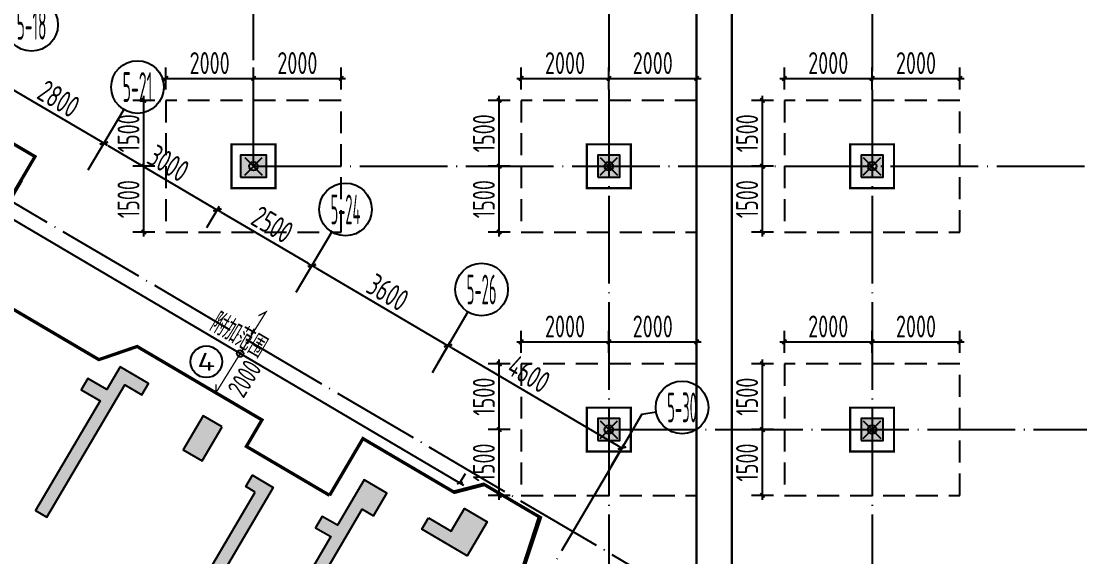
# Model space of a CAD drawing. Extents: x -57409 to 252654, y -8259 to 229119.
# Drawn here: x 74782 to 98913, y 149965 to 162167 of the extents above; entities that cross this region are included whole.
import ezdxf
from ezdxf.enums import TextEntityAlignment as Align

# ---------------------------------------------------------------- set-up
doc = ezdxf.new("R2010")
doc.units = 0
doc.header["$LTSCALE"] = 100
doc.header["$PDMODE"] = 35
doc.header["$PDSIZE"] = 200
doc.linetypes.add('DASHED', pattern=[0.75, 0.5, -0.25])
doc.linetypes.add('DOTE', pattern=[2.42, 2, -0.2, 0.02, -0.2])
doc.layers.get('0').update_dxf_attribs({"linetype": 'CONTINUOUS'})
doc.layers.get('Defpoints').update_dxf_attribs({"linetype": 'CONTINUOUS'})
for name, color, linetype in [('B-TEXT', 3, 'CONTINUOUS'), ('codim', 7, 'CONTINUOUS'), ('COLU', 7, 'CONTINUOUS'), ('colu-主楼', 7, 'CONTINUOUS'), ('CT', 2, 'CONTINUOUS'), ('dote', 253, 'DOTE'), ('h填实-主楼', 254, 'CONTINUOUS'), ('h填实-柱墙', 254, 'CONTINUOUS'), ('wall-主楼', 2, 'CONTINUOUS'), ('Z-AXIS', 3, 'CONTINUOUS'), ('Z-TEXT', 2, 'CONTINUOUS'), ('z柱下板带', 140, 'CONTINUOUS'), ('板底钢筋', 24, 'CONTINUOUS'), ('楼板负筋标注', 94, 'CONTINUOUS')]:
    doc.layers.add(name, color=color, linetype=linetype)
doc.layers.add('重心计算', color=7, linetype='CONTINUOUS', plot=False)
doc.styles.add('_TCH_AXIS', font='tssdeng.shx', dxfattribs={"width": 0.7, "bigfont": 'tssdchn.shx'})
doc.styles.add('COMPLEX', font='tssdeng.shx', dxfattribs={"width": 0.7, "bigfont": 'tssdchn.shx'})
doc.styles.add('Jgcad-DIM', font='tssdeng.shx', dxfattribs={"width": 0.7, "bigfont": 'tssdchn.shx'})
doc.styles.get("Standard").update_dxf_attribs({"font": 'tssdeng.shx', "width": 0.7, "bigfont": 'tssdchn.shx'})
doc.styles.add('TSSD_Dimension', font='tssdeng.shx', dxfattribs={"width": 0.7})
doc.dimstyles.new('TSSD_100_100$0', dxfattribs={"dimtxt": 300, "dimasz": 100, "dimexe": 100, "dimexo": 250, "dimgap": 100, "dimtad": 1, "dimdec": 0, "dimzin": 0, "dimdsep": 46, "dimtxsty": 'TSSD_Dimension', "dimblk": '_tsdbk', "dimblk1": '_tsdbk', "dimblk2": '_tsdbk', "dimsah": 1, "dimcen": 0, "dimdle": 100, "dimclrt": 7, "dimadec": 0, "dimazin": 0, "dimtfac": 1, "dimtdec": 0, "dimtix": 1, "dimtmove": 2, "dimatfit": 3, "dimldrblk": '_tsdbk', "dimfxl": 1, "dimtolj": 1, "dimtzin": 0, "dimarcsym": 0})

# ---------------------------------------------------------------- blocks, each defined once
blk = doc.blocks.new('_tsdbk')
blk.add_line((-1, 0), (0, 0))
at = {"const_width": 0.5}
blk.add_lwpolyline([(-0.7, -0.7), (0.7, 0.7)], dxfattribs=at)
blk = doc.blocks.new('*D411')
at = {"layer": 'Defpoints', "color": 0}
for p in [(78891, 157251), (81409, 156600), (81046, 155983)]:
    blk.add_point(p, dxfattribs=at)
at = {"layer": 'Z-AXIS', "color": 0, "lineweight": -2}
for p, q in [((79017, 157466), (79304, 157954)), ((79340, 157817), (81322, 156651)), ((81173, 156199), (81459, 156687))]:
    blk.add_line(p, q, dxfattribs=at)
at = {"layer": 'Z-AXIS', "color": 0, "lineweight": -2, "xscale": 100, "yscale": 100, "zscale": 100}
for p, rotation in [((79254, 157868), 149.5453717284223), ((81409, 156600), 329.5453717284223)]:
    blk.add_blockref('_tsdbk', p, dxfattribs=dict(at, rotation=rotation))
at = {"layer": 'Z-AXIS', "color": 7, "insert": (80508, 157536), "char_height": 500, "attachment_point": 5, "rotation": 329.5454, "style": 'TSSD_Dimension'}
blk.add_mtext('\\A1;2500', dxfattribs=at)
blk = doc.blocks.new('*D412')
at = {"layer": 'Defpoints', "color": 0}
for p in [(81046, 155983), (84512, 154776), (84149, 154159)]:
    blk.add_point(p, dxfattribs=at)
at = {"layer": 'Z-AXIS', "color": 0, "lineweight": -2}
for p, q in [((81173, 156199), (81459, 156687)), ((81495, 156550), (84426, 154826)), ((84276, 154374), (84563, 154862))]:
    blk.add_line(p, q, dxfattribs=at)
at = {"layer": 'Z-AXIS', "color": 0, "lineweight": -2, "xscale": 100, "yscale": 100, "zscale": 100}
for p, rotation in [((81409, 156600), 149.5453717284223), ((84512, 154776), 329.5453717284223)]:
    blk.add_blockref('_tsdbk', p, dxfattribs=dict(at, rotation=rotation))
at = {"layer": 'Z-AXIS', "color": 7, "insert": (83138, 155990), "char_height": 500, "attachment_point": 5, "rotation": 329.5454, "style": 'TSSD_Dimension'}
blk.add_mtext('\\A1;3600', dxfattribs=at)
blk = doc.blocks.new('*D413')
at = {"layer": 'Defpoints', "color": 0}
for p in [(84149, 154159), (88477, 152444), (88114, 151827)]:
    blk.add_point(p, dxfattribs=at)
at = {"layer": 'Z-AXIS', "color": 0, "lineweight": -2}
for p, q in [((84276, 154374), (84563, 154862)), ((84598, 154725), (88391, 152495)), ((88241, 152043), (88528, 152530))]:
    blk.add_line(p, q, dxfattribs=at)
at = {"layer": 'Z-AXIS', "color": 0, "lineweight": -2, "xscale": 100, "yscale": 100, "zscale": 100}
for p, rotation in [((84512, 154776), 149.5453717284223), ((88477, 152444), 329.5453717284223)]:
    blk.add_blockref('_tsdbk', p, dxfattribs=dict(at, rotation=rotation))
at = {"layer": 'Z-AXIS', "color": 7, "insert": (86355, 154129), "char_height": 500, "attachment_point": 5, "rotation": 329.5454, "style": 'TSSD_Dimension'}
blk.add_mtext('\\A1;4600', dxfattribs=at)
blk = doc.blocks.new('_AXISO')
blk.add_circle((0, 0), 0.5)
at = {"layer": 'B-TEXT', "style": 'COMPLEX', "width": 1.450893}
blk.add_attdef('A', text='', height=0.56, dxfattribs=at).set_placement((0.249375, -0.28), (0.749375, -0.28), align=Align.FIT)
blk = doc.blocks.new('*D421')
at = {"layer": 'Defpoints', "color": 0}
for p in [(76305, 158771), (79254, 157868), (78891, 157251)]:
    blk.add_point(p, dxfattribs=at)
at = {"layer": 'Z-AXIS', "color": 0, "lineweight": -2}
for p, q in [((76431, 158987), (76718, 159474)), ((76754, 159338), (79167, 157918)), ((79017, 157466), (79304, 157954))]:
    blk.add_line(p, q, dxfattribs=at)
at = {"layer": 'Z-AXIS', "color": 0, "lineweight": -2, "xscale": 100, "yscale": 100, "zscale": 100}
for p, rotation in [((76667, 159388), 149.5453717367872), ((79254, 157868), 329.5453717367871)]:
    blk.add_blockref('_tsdbk', p, dxfattribs=dict(at, rotation=rotation))
at = {"layer": 'Z-AXIS', "color": 7, "insert": (78138, 158930), "char_height": 500, "attachment_point": 5, "rotation": 329.5454, "style": 'TSSD_Dimension'}
blk.add_mtext('\\A1;3000', dxfattribs=at)
blk = doc.blocks.new('*D422')
at = {"layer": 'Defpoints', "color": 0}
for p in [(73891, 160190), (76667, 159388), (76305, 158771)]:
    blk.add_point(p, dxfattribs=at)
at = {"layer": 'Z-AXIS', "color": 0, "lineweight": -2}
for p, q in [((74018, 160406), (74304, 160894)), ((74340, 160757), (76581, 159439)), ((76431, 158987), (76718, 159474))]:
    blk.add_line(p, q, dxfattribs=at)
at = {"layer": 'Z-AXIS', "color": 0, "lineweight": -2, "xscale": 100, "yscale": 100, "zscale": 100}
for p, rotation in [((74254, 160807), 149.5453717367872), ((76667, 159388), 329.5453717367871)]:
    blk.add_blockref('_tsdbk', p, dxfattribs=dict(at, rotation=rotation))
at = {"layer": 'Z-AXIS', "color": 7, "insert": (75638, 160400), "char_height": 500, "attachment_point": 5, "rotation": 329.5454, "style": 'TSSD_Dimension'}
blk.add_mtext('\\A1;2800', dxfattribs=at)
blk = doc.blocks.new('_ArchTick')
at = {"color": 0, "linetype": 'ByBlock', "const_width": 0.4}
blk.add_lwpolyline([(-0.5, -0.5), (0.5, 0.5)], dxfattribs=at)
blk = doc.blocks.new('*D1029')
at = {"layer": 'codim', "color": 7, "lineweight": -2}
for p, q in [((91928, 152863), (91428, 152863)), ((91928, 151363), (91428, 151363))]:
    blk.add_line(p, q, dxfattribs=at)
at = {"layer": 'codim', "color": 0, "lineweight": -2}
blk.add_line((91678, 151263), (91678, 152963), dxfattribs=at)
at = {"layer": 'Defpoints', "color": 0}
for p in [(91678, 152863), (92178, 152863), (92178, 151363)]:
    blk.add_point(p, dxfattribs=at)
at = {"layer": 'codim', "color": 0, "lineweight": -2, "xscale": 100, "yscale": 100, "zscale": 100}
for p, rotation in [((91678, 152863), 90), ((91678, 151363), 270)]:
    blk.add_blockref('_ArchTick', p, dxfattribs=dict(at, rotation=rotation))
at = {"layer": 'codim', "color": 1, "insert": (91328, 152113), "char_height": 500, "attachment_point": 5, "rotation": 90, "style": 'Jgcad-DIM'}
blk.add_mtext('\\A1;1500', dxfattribs=at)
blk = doc.blocks.new('*D1030')
at = {"layer": 'codim', "color": 0, "lineweight": -2}
blk.add_line((91678, 152763), (91678, 154463), dxfattribs=at)
at = {"layer": 'codim', "color": 7, "lineweight": -2}
for p, q in [((91928, 154363), (91428, 154363)), ((91928, 152863), (91428, 152863))]:
    blk.add_line(p, q, dxfattribs=at)
at = {"layer": 'Defpoints', "color": 0}
for p in [(91678, 154363), (92178, 154363), (92178, 152863)]:
    blk.add_point(p, dxfattribs=at)
at = {"layer": 'codim', "color": 0, "lineweight": -2, "xscale": 100, "yscale": 100, "zscale": 100}
for p, rotation in [((91678, 154363), 90), ((91678, 152863), 270)]:
    blk.add_blockref('_ArchTick', p, dxfattribs=dict(at, rotation=rotation))
at = {"layer": 'codim', "color": 1, "insert": (91328, 153613), "char_height": 500, "attachment_point": 5, "rotation": 90, "style": 'Jgcad-DIM'}
blk.add_mtext('\\A1;1500', dxfattribs=at)
blk = doc.blocks.new('*D1031')
at = {"layer": 'codim', "color": 7, "lineweight": -2}
for p, q in [((92178, 154613), (92178, 155113)), ((94178, 154613), (94178, 155113))]:
    blk.add_line(p, q, dxfattribs=at)
at = {"layer": 'codim', "color": 0, "lineweight": -2}
blk.add_line((92078, 154863), (94278, 154863), dxfattribs=at)
at = {"layer": 'Defpoints', "color": 0}
for p in [(94178, 154863), (92178, 154363), (94178, 154363)]:
    blk.add_point(p, dxfattribs=at)
at = {"layer": 'codim', "color": 0, "lineweight": -2, "xscale": 100, "yscale": 100, "zscale": 100, "rotation": 180}
blk.add_blockref('_ArchTick', (92178, 154863), dxfattribs=at)
at = {"layer": 'codim', "color": 0, "lineweight": -2, "xscale": 100, "yscale": 100, "zscale": 100}
blk.add_blockref('_ArchTick', (94178, 154863), dxfattribs=at)
at = {"layer": 'codim', "color": 1, "insert": (93178, 155213), "char_height": 500, "attachment_point": 5, "style": 'Jgcad-DIM'}
blk.add_mtext('\\A1;2000', dxfattribs=at)
blk = doc.blocks.new('*D1032')
at = {"layer": 'codim', "color": 7, "lineweight": -2}
for p, q in [((94178, 154613), (94178, 155113)), ((96178, 154613), (96178, 155113))]:
    blk.add_line(p, q, dxfattribs=at)
at = {"layer": 'codim', "color": 0, "lineweight": -2}
blk.add_line((94078, 154863), (96278, 154863), dxfattribs=at)
at = {"layer": 'Defpoints', "color": 0}
for p in [(96178, 154863), (94178, 154363), (96178, 154363)]:
    blk.add_point(p, dxfattribs=at)
at = {"layer": 'codim', "color": 0, "lineweight": -2, "xscale": 100, "yscale": 100, "zscale": 100, "rotation": 180}
blk.add_blockref('_ArchTick', (94178, 154863), dxfattribs=at)
at = {"layer": 'codim', "color": 0, "lineweight": -2, "xscale": 100, "yscale": 100, "zscale": 100}
blk.add_blockref('_ArchTick', (96178, 154863), dxfattribs=at)
at = {"layer": 'codim', "color": 1, "insert": (95178, 155213), "char_height": 500, "attachment_point": 5, "style": 'Jgcad-DIM'}
blk.add_mtext('\\A1;2000', dxfattribs=at)
blk = doc.blocks.new('*D1033')
at = {"layer": 'codim', "color": 7, "lineweight": -2}
for p, q in [((91928, 158863), (91428, 158863)), ((91928, 157363), (91428, 157363))]:
    blk.add_line(p, q, dxfattribs=at)
at = {"layer": 'codim', "color": 0, "lineweight": -2}
blk.add_line((91678, 157263), (91678, 158963), dxfattribs=at)
at = {"layer": 'Defpoints', "color": 0}
for p in [(91678, 158863), (92178, 158863), (92178, 157363)]:
    blk.add_point(p, dxfattribs=at)
at = {"layer": 'codim', "color": 0, "lineweight": -2, "xscale": 100, "yscale": 100, "zscale": 100}
for p, rotation in [((91678, 158863), 90), ((91678, 157363), 270)]:
    blk.add_blockref('_ArchTick', p, dxfattribs=dict(at, rotation=rotation))
at = {"layer": 'codim', "color": 1, "insert": (91328, 158113), "char_height": 500, "attachment_point": 5, "rotation": 90, "style": 'Jgcad-DIM'}
blk.add_mtext('\\A1;1500', dxfattribs=at)
blk = doc.blocks.new('*D1034')
at = {"layer": 'codim', "color": 7, "lineweight": -2}
for p, q in [((91928, 160363), (91428, 160363)), ((91928, 158863), (91428, 158863))]:
    blk.add_line(p, q, dxfattribs=at)
at = {"layer": 'codim', "color": 0, "lineweight": -2}
blk.add_line((91678, 158763), (91678, 160463), dxfattribs=at)
at = {"layer": 'Defpoints', "color": 0}
for p in [(91678, 160363), (92178, 160363), (92178, 158863)]:
    blk.add_point(p, dxfattribs=at)
at = {"layer": 'codim', "color": 0, "lineweight": -2, "xscale": 100, "yscale": 100, "zscale": 100}
for p, rotation in [((91678, 160363), 90), ((91678, 158863), 270)]:
    blk.add_blockref('_ArchTick', p, dxfattribs=dict(at, rotation=rotation))
at = {"layer": 'codim', "color": 1, "insert": (91328, 159613), "char_height": 500, "attachment_point": 5, "rotation": 90, "style": 'Jgcad-DIM'}
blk.add_mtext('\\A1;1500', dxfattribs=at)
blk = doc.blocks.new('*D1035')
at = {"layer": 'codim', "color": 7, "lineweight": -2}
for p, q in [((92178, 160613), (92178, 161113)), ((94178, 160613), (94178, 161113))]:
    blk.add_line(p, q, dxfattribs=at)
at = {"layer": 'codim', "color": 0, "lineweight": -2}
blk.add_line((92078, 160863), (94278, 160863), dxfattribs=at)
at = {"layer": 'Defpoints', "color": 0}
for p in [(94178, 160863), (92178, 160363), (94178, 160363)]:
    blk.add_point(p, dxfattribs=at)
at = {"layer": 'codim', "color": 0, "lineweight": -2, "xscale": 100, "yscale": 100, "zscale": 100, "rotation": 180}
blk.add_blockref('_ArchTick', (92178, 160863), dxfattribs=at)
at = {"layer": 'codim', "color": 0, "lineweight": -2, "xscale": 100, "yscale": 100, "zscale": 100}
blk.add_blockref('_ArchTick', (94178, 160863), dxfattribs=at)
at = {"layer": 'codim', "color": 1, "insert": (93178, 161213), "char_height": 500, "attachment_point": 5, "style": 'Jgcad-DIM'}
blk.add_mtext('\\A1;2000', dxfattribs=at)
blk = doc.blocks.new('*D1036')
at = {"layer": 'codim', "color": 7, "lineweight": -2}
for p, q in [((94178, 160613), (94178, 161113)), ((96178, 160613), (96178, 161113))]:
    blk.add_line(p, q, dxfattribs=at)
at = {"layer": 'codim', "color": 0, "lineweight": -2}
blk.add_line((94078, 160863), (96278, 160863), dxfattribs=at)
at = {"layer": 'Defpoints', "color": 0}
for p in [(96178, 160863), (94178, 160363), (96178, 160363)]:
    blk.add_point(p, dxfattribs=at)
at = {"layer": 'codim', "color": 0, "lineweight": -2, "xscale": 100, "yscale": 100, "zscale": 100, "rotation": 180}
blk.add_blockref('_ArchTick', (94178, 160863), dxfattribs=at)
at = {"layer": 'codim', "color": 0, "lineweight": -2, "xscale": 100, "yscale": 100, "zscale": 100}
blk.add_blockref('_ArchTick', (96178, 160863), dxfattribs=at)
at = {"layer": 'codim', "color": 1, "insert": (95178, 161213), "char_height": 500, "attachment_point": 5, "style": 'Jgcad-DIM'}
blk.add_mtext('\\A1;2000', dxfattribs=at)
blk = doc.blocks.new('*D1120')
at = {"layer": 'codim', "color": 7, "lineweight": -2}
for p, q in [((85928, 152863), (85428, 152863)), ((85928, 151363), (85428, 151363))]:
    blk.add_line(p, q, dxfattribs=at)
at = {"layer": 'codim', "color": 0, "lineweight": -2}
blk.add_line((85678, 151263), (85678, 152963), dxfattribs=at)
at = {"layer": 'Defpoints', "color": 0}
for p in [(85678, 152863), (86178, 152863), (86178, 151363)]:
    blk.add_point(p, dxfattribs=at)
at = {"layer": 'codim', "color": 0, "lineweight": -2, "xscale": 100, "yscale": 100, "zscale": 100}
for p, rotation in [((85678, 152863), 90), ((85678, 151363), 270)]:
    blk.add_blockref('_ArchTick', p, dxfattribs=dict(at, rotation=rotation))
at = {"layer": 'codim', "color": 1, "insert": (85328, 152113), "char_height": 500, "attachment_point": 5, "rotation": 90, "style": 'Jgcad-DIM'}
blk.add_mtext('\\A1;1500', dxfattribs=at)
blk = doc.blocks.new('*D1121')
at = {"layer": 'codim', "color": 0, "lineweight": -2}
blk.add_line((85678, 152763), (85678, 154463), dxfattribs=at)
at = {"layer": 'codim', "color": 7, "lineweight": -2}
for p, q in [((85928, 154363), (85428, 154363)), ((85928, 152863), (85428, 152863))]:
    blk.add_line(p, q, dxfattribs=at)
at = {"layer": 'Defpoints', "color": 0}
for p in [(85678, 154363), (86178, 154363), (86178, 152863)]:
    blk.add_point(p, dxfattribs=at)
at = {"layer": 'codim', "color": 0, "lineweight": -2, "xscale": 100, "yscale": 100, "zscale": 100}
for p, rotation in [((85678, 154363), 90), ((85678, 152863), 270)]:
    blk.add_blockref('_ArchTick', p, dxfattribs=dict(at, rotation=rotation))
at = {"layer": 'codim', "color": 1, "insert": (85328, 153613), "char_height": 500, "attachment_point": 5, "rotation": 90, "style": 'Jgcad-DIM'}
blk.add_mtext('\\A1;1500', dxfattribs=at)
blk = doc.blocks.new('*D1122')
at = {"layer": 'codim', "color": 7, "lineweight": -2}
for p, q in [((86178, 154613), (86178, 155113)), ((88178, 154613), (88178, 155113))]:
    blk.add_line(p, q, dxfattribs=at)
at = {"layer": 'codim', "color": 0, "lineweight": -2}
blk.add_line((86078, 154863), (88278, 154863), dxfattribs=at)
at = {"layer": 'Defpoints', "color": 0}
for p in [(88178, 154863), (86178, 154363), (88178, 154363)]:
    blk.add_point(p, dxfattribs=at)
at = {"layer": 'codim', "color": 0, "lineweight": -2, "xscale": 100, "yscale": 100, "zscale": 100, "rotation": 180}
blk.add_blockref('_ArchTick', (86178, 154863), dxfattribs=at)
at = {"layer": 'codim', "color": 0, "lineweight": -2, "xscale": 100, "yscale": 100, "zscale": 100}
blk.add_blockref('_ArchTick', (88178, 154863), dxfattribs=at)
at = {"layer": 'codim', "color": 1, "insert": (87178, 155213), "char_height": 500, "attachment_point": 5, "style": 'Jgcad-DIM'}
blk.add_mtext('\\A1;2000', dxfattribs=at)
blk = doc.blocks.new('*D1123')
at = {"layer": 'codim', "color": 7, "lineweight": -2}
for p, q in [((88178, 154613), (88178, 155113)), ((90178, 154613), (90178, 155113))]:
    blk.add_line(p, q, dxfattribs=at)
at = {"layer": 'codim', "color": 0, "lineweight": -2}
blk.add_line((88078, 154863), (90278, 154863), dxfattribs=at)
at = {"layer": 'Defpoints', "color": 0}
for p in [(90178, 154863), (88178, 154363), (90178, 154363)]:
    blk.add_point(p, dxfattribs=at)
at = {"layer": 'codim', "color": 0, "lineweight": -2, "xscale": 100, "yscale": 100, "zscale": 100, "rotation": 180}
blk.add_blockref('_ArchTick', (88178, 154863), dxfattribs=at)
at = {"layer": 'codim', "color": 0, "lineweight": -2, "xscale": 100, "yscale": 100, "zscale": 100}
blk.add_blockref('_ArchTick', (90178, 154863), dxfattribs=at)
at = {"layer": 'codim', "color": 1, "insert": (89178, 155213), "char_height": 500, "attachment_point": 5, "style": 'Jgcad-DIM'}
blk.add_mtext('\\A1;2000', dxfattribs=at)
blk = doc.blocks.new('*D1124')
at = {"layer": 'codim', "color": 7, "lineweight": -2}
for p, q in [((85928, 158863), (85428, 158863)), ((85928, 157363), (85428, 157363))]:
    blk.add_line(p, q, dxfattribs=at)
at = {"layer": 'codim', "color": 0, "lineweight": -2}
blk.add_line((85678, 157263), (85678, 158963), dxfattribs=at)
at = {"layer": 'Defpoints', "color": 0}
for p in [(85678, 158863), (86178, 158863), (86178, 157363)]:
    blk.add_point(p, dxfattribs=at)
at = {"layer": 'codim', "color": 0, "lineweight": -2, "xscale": 100, "yscale": 100, "zscale": 100}
for p, rotation in [((85678, 158863), 90), ((85678, 157363), 270)]:
    blk.add_blockref('_ArchTick', p, dxfattribs=dict(at, rotation=rotation))
at = {"layer": 'codim', "color": 1, "insert": (85328, 158113), "char_height": 500, "attachment_point": 5, "rotation": 90, "style": 'Jgcad-DIM'}
blk.add_mtext('\\A1;1500', dxfattribs=at)
blk = doc.blocks.new('*D1125')
at = {"layer": 'codim', "color": 7, "lineweight": -2}
for p, q in [((85928, 160363), (85428, 160363)), ((85928, 158863), (85428, 158863))]:
    blk.add_line(p, q, dxfattribs=at)
at = {"layer": 'codim', "color": 0, "lineweight": -2}
blk.add_line((85678, 158763), (85678, 160463), dxfattribs=at)
at = {"layer": 'Defpoints', "color": 0}
for p in [(85678, 160363), (86178, 160363), (86178, 158863)]:
    blk.add_point(p, dxfattribs=at)
at = {"layer": 'codim', "color": 0, "lineweight": -2, "xscale": 100, "yscale": 100, "zscale": 100}
for p, rotation in [((85678, 160363), 90), ((85678, 158863), 270)]:
    blk.add_blockref('_ArchTick', p, dxfattribs=dict(at, rotation=rotation))
at = {"layer": 'codim', "color": 1, "insert": (85328, 159613), "char_height": 500, "attachment_point": 5, "rotation": 90, "style": 'Jgcad-DIM'}
blk.add_mtext('\\A1;1500', dxfattribs=at)
blk = doc.blocks.new('*D1126')
at = {"layer": 'codim', "color": 7, "lineweight": -2}
for p, q in [((86178, 160613), (86178, 161113)), ((88178, 160613), (88178, 161113))]:
    blk.add_line(p, q, dxfattribs=at)
at = {"layer": 'codim', "color": 0, "lineweight": -2}
blk.add_line((86078, 160863), (88278, 160863), dxfattribs=at)
at = {"layer": 'Defpoints', "color": 0}
for p in [(88178, 160863), (86178, 160363), (88178, 160363)]:
    blk.add_point(p, dxfattribs=at)
at = {"layer": 'codim', "color": 0, "lineweight": -2, "xscale": 100, "yscale": 100, "zscale": 100, "rotation": 180}
blk.add_blockref('_ArchTick', (86178, 160863), dxfattribs=at)
at = {"layer": 'codim', "color": 0, "lineweight": -2, "xscale": 100, "yscale": 100, "zscale": 100}
blk.add_blockref('_ArchTick', (88178, 160863), dxfattribs=at)
at = {"layer": 'codim', "color": 1, "insert": (87178, 161213), "char_height": 500, "attachment_point": 5, "style": 'Jgcad-DIM'}
blk.add_mtext('\\A1;2000', dxfattribs=at)
blk = doc.blocks.new('*D1127')
at = {"layer": 'codim', "color": 7, "lineweight": -2}
for p, q in [((88178, 160613), (88178, 161113)), ((90178, 160613), (90178, 161113))]:
    blk.add_line(p, q, dxfattribs=at)
at = {"layer": 'codim', "color": 0, "lineweight": -2}
blk.add_line((88078, 160863), (90278, 160863), dxfattribs=at)
at = {"layer": 'Defpoints', "color": 0}
for p in [(90178, 160863), (88178, 160363), (90178, 160363)]:
    blk.add_point(p, dxfattribs=at)
at = {"layer": 'codim', "color": 0, "lineweight": -2, "xscale": 100, "yscale": 100, "zscale": 100, "rotation": 180}
blk.add_blockref('_ArchTick', (88178, 160863), dxfattribs=at)
at = {"layer": 'codim', "color": 0, "lineweight": -2, "xscale": 100, "yscale": 100, "zscale": 100}
blk.add_blockref('_ArchTick', (90178, 160863), dxfattribs=at)
at = {"layer": 'codim', "color": 1, "insert": (89178, 161213), "char_height": 500, "attachment_point": 5, "style": 'Jgcad-DIM'}
blk.add_mtext('\\A1;2000', dxfattribs=at)
blk = doc.blocks.new('*D932')
at = {"layer": 'codim', "color": 7, "lineweight": -2}
for p, q in [((77828, 158863), (77328, 158863)), ((77828, 157363), (77328, 157363))]:
    blk.add_line(p, q, dxfattribs=at)
at = {"layer": 'codim', "color": 0, "lineweight": -2}
blk.add_line((77578, 157263), (77578, 158963), dxfattribs=at)
at = {"layer": 'Defpoints', "color": 0}
for p in [(77578, 158863), (78078, 158863), (78078, 157363)]:
    blk.add_point(p, dxfattribs=at)
at = {"layer": 'codim', "color": 0, "lineweight": -2, "xscale": 100, "yscale": 100, "zscale": 100}
for p, rotation in [((77578, 158863), 90), ((77578, 157363), 270)]:
    blk.add_blockref('_ArchTick', p, dxfattribs=dict(at, rotation=rotation))
at = {"layer": 'codim', "color": 1, "insert": (77228, 158113), "char_height": 500, "attachment_point": 5, "rotation": 90, "style": 'Jgcad-DIM'}
blk.add_mtext('\\A1;1500', dxfattribs=at)
blk = doc.blocks.new('*D933')
at = {"layer": 'codim', "color": 7, "lineweight": -2}
for p, q in [((77828, 160363), (77328, 160363)), ((77828, 158863), (77328, 158863))]:
    blk.add_line(p, q, dxfattribs=at)
at = {"layer": 'codim', "color": 0, "lineweight": -2}
blk.add_line((77578, 158763), (77578, 160463), dxfattribs=at)
at = {"layer": 'Defpoints', "color": 0}
for p in [(77578, 160363), (78078, 160363), (78078, 158863)]:
    blk.add_point(p, dxfattribs=at)
at = {"layer": 'codim', "color": 0, "lineweight": -2, "xscale": 100, "yscale": 100, "zscale": 100}
for p, rotation in [((77578, 160363), 90), ((77578, 158863), 270)]:
    blk.add_blockref('_ArchTick', p, dxfattribs=dict(at, rotation=rotation))
at = {"layer": 'codim', "color": 1, "insert": (77228, 159613), "char_height": 500, "attachment_point": 5, "rotation": 90, "style": 'Jgcad-DIM'}
blk.add_mtext('\\A1;1500', dxfattribs=at)
blk = doc.blocks.new('*D934')
at = {"layer": 'codim', "color": 7, "lineweight": -2}
for p, q in [((78078, 160613), (78078, 161113)), ((80078, 160613), (80078, 161113))]:
    blk.add_line(p, q, dxfattribs=at)
at = {"layer": 'codim', "color": 0, "lineweight": -2}
blk.add_line((77978, 160863), (80178, 160863), dxfattribs=at)
at = {"layer": 'Defpoints', "color": 0}
for p in [(80078, 160863), (78078, 160363), (80078, 160363)]:
    blk.add_point(p, dxfattribs=at)
at = {"layer": 'codim', "color": 0, "lineweight": -2, "xscale": 100, "yscale": 100, "zscale": 100, "rotation": 180}
blk.add_blockref('_ArchTick', (78078, 160863), dxfattribs=at)
at = {"layer": 'codim', "color": 0, "lineweight": -2, "xscale": 100, "yscale": 100, "zscale": 100}
blk.add_blockref('_ArchTick', (80078, 160863), dxfattribs=at)
at = {"layer": 'codim', "color": 1, "insert": (79078, 161213), "char_height": 500, "attachment_point": 5, "style": 'Jgcad-DIM'}
blk.add_mtext('\\A1;2000', dxfattribs=at)
blk = doc.blocks.new('*D935')
at = {"layer": 'codim', "color": 7, "lineweight": -2}
for p, q in [((80078, 160613), (80078, 161113)), ((82078, 160613), (82078, 161113))]:
    blk.add_line(p, q, dxfattribs=at)
at = {"layer": 'codim', "color": 0, "lineweight": -2}
blk.add_line((79978, 160863), (82178, 160863), dxfattribs=at)
at = {"layer": 'Defpoints', "color": 0}
for p in [(82078, 160863), (80078, 160363), (82078, 160363)]:
    blk.add_point(p, dxfattribs=at)
at = {"layer": 'codim', "color": 0, "lineweight": -2, "xscale": 100, "yscale": 100, "zscale": 100, "rotation": 180}
blk.add_blockref('_ArchTick', (80078, 160863), dxfattribs=at)
at = {"layer": 'codim', "color": 0, "lineweight": -2, "xscale": 100, "yscale": 100, "zscale": 100}
blk.add_blockref('_ArchTick', (82078, 160863), dxfattribs=at)
at = {"layer": 'codim', "color": 1, "insert": (81078, 161213), "char_height": 500, "attachment_point": 5, "style": 'Jgcad-DIM'}
blk.add_mtext('\\A1;2000', dxfattribs=at)
blk = doc.blocks.new('*D2955')
at = {"layer": 'codim', "color": 7, "lineweight": -2}
for p, q in [((74795, 158531), (74229, 157570)), ((84783, 151648), (84908, 151860))]:
    blk.add_line(p, q, dxfattribs=at)
at = {"layer": 'codim', "color": 0, "lineweight": -2}
blk.add_line((74270, 157836), (84867, 151594), dxfattribs=at)
at = {"layer": 'Defpoints', "color": 0}
for p in [(74922, 158746), (84781, 151645), (84656, 151433)]:
    blk.add_point(p, dxfattribs=at)
at = {"layer": 'codim', "color": 0, "lineweight": -2, "xscale": 100, "yscale": 100, "zscale": 100}
for p, rotation in [((74356, 157786), 149.4999999999906), ((84781, 151645), 329.4999999999906)]:
    blk.add_blockref('_ArchTick', p, dxfattribs=dict(at, rotation=rotation))
at = {"layer": 'codim', "color": 1, "insert": (79746, 155017), "char_height": 500, "attachment_point": 5, "rotation": 329.5, "style": 'Jgcad-DIM'}
blk.add_mtext('\\A1;\\A1;附加范围', dxfattribs=at)
blk = doc.blocks.new('后浇带现场')
at = {"color": 6, "lineweight": 30}
for points in [[(760007, 730049), (760007, 673430), (717757, 673430), (717757, 730049)], [(759207, 730049), (759207, 674230), (718557, 674230), (718557, 730049)]]:
    blk.add_lwpolyline(points, dxfattribs=at)

msp = doc.modelspace()

# ---------------------------------------------------------------- hatches: boundary and pattern name
at = {"layer": 'h填实-主楼'}
for points in [[(77036.9, 154292.5), (76732.8, 153775.3), (76301.8, 154028.7), (76149.7, 153770.1), (76580.7, 153516.7), (75110.8, 151016.8), (75369.5, 150864.8), (77143.4, 153881.9), (77531.4, 153653.8), (77683.4, 153912.4)], [(79364.4, 152924), (78933.4, 153177.4), (78477.2, 152401.6), (78908.2, 152148.2)], [(80115, 151438.6), (79899.5, 151565.3), (80051.6, 151823.9), (80525.7, 151545.1), (78802.4, 148614.2), (78543.8, 148766.3)], [(82812.5, 150896.6), (83116.6, 151413.8), (82599.4, 151717.9), (81991.2, 150683.5), (81646.4, 150886.2), (81494.3, 150627.6), (81839.1, 150424.9), (81078.8, 149131.8), (81337.4, 148979.8), (82553.9, 151048.6)], [(84064.8, 150856.3), (84582.1, 150552.2), (84886.2, 151069.4), (85403.4, 150765.3), (84947.2, 149989.4), (83912.8, 150597.7)]]:
    msp.add_hatch(color=256, dxfattribs=at).paths.add_polyline_path(points)
at = {"layer": 'h填实-柱墙'}
for points in [[(79777.6, 158612.7), (80377.6, 158612.7), (80377.6, 159112.7), (79777.6, 159112.7)], [(87927.6, 158612.7), (88427.6, 158612.7), (88427.6, 159112.7), (87927.6, 159112.7)], [(93927.6, 158612.7), (94427.6, 158612.7), (94427.6, 159112.7), (93927.6, 159112.7)], [(87927.6, 152612.7), (88427.6, 152612.7), (88427.6, 153112.7), (87927.6, 153112.7)], [(93927.6, 152612.7), (94427.6, 152612.7), (94427.6, 153112.7), (93927.6, 153112.7)]]:
    msp.add_hatch(color=256, dxfattribs=at).paths.add_polyline_path(points)

# ---------------------------------------------------------------- linework, layer by layer
at = {"layer": 'codim'}
msp.add_circle((79774.1, 154594.3), 76.9, dxfattribs=at)
at = {"layer": 'COLU'}
for points in [[(79777.6, 158612.7), (80377.6, 158612.7), (80377.6, 159112.7), (79777.6, 159112.7)], [(87927.6, 158612.7), (88427.6, 158612.7), (88427.6, 159112.7), (87927.6, 159112.7)], [(93927.6, 158612.7), (94427.6, 158612.7), (94427.6, 159112.7), (93927.6, 159112.7)], [(87927.6, 152612.7), (88427.6, 152612.7), (88427.6, 153112.7), (87927.6, 153112.7)], [(93927.6, 152612.7), (94427.6, 152612.7), (94427.6, 153112.7), (93927.6, 153112.7)]]:
    msp.add_lwpolyline(points, close=True, dxfattribs=at)
at = {"layer": 'colu-主楼'}
msp.add_lwpolyline([(79364.4, 152924), (78933.4, 153177.4), (78477.2, 152401.6), (78908.2, 152148.2)], close=True, dxfattribs=at)
at = {"layer": 'CT', "color": 1, "const_width": 75}
for points in [[(51265.5, 167875.6), (52989.6, 166861.8), (54003.3, 168585.9), (61330.6, 164277.6), (61812.5, 163124.3), (64140, 161755.8), (65787.2, 164557.4), (68804.3, 162783.4), (67740.6, 160974.2), (71016.4, 159048.1), (72080.2, 160857.2), (75097.2, 159083.3), (73449.9, 156281.7), (76553.2, 154457), (77425.3, 154756.5), (80270.3, 153083.7), (79915.4, 152480.1), (81811.6, 151365.2)], [(81811.6, 151365.2), (82571.9, 152658.3), (84640.4, 151442), (85325.2, 151619.7), (86618.7, 150859.2), (85553.7, 147667.9), (85548.9, 147659.7), (86238.7, 147254.1), (83957.8, 143375), (83045.4, 142809.7), (81448.7, 140094.1), (71880.2, 145720.2), (69016.4, 140849.7), (64447.9, 143536.4), (64777.1, 144096.4), (57708.5, 148252.6), (57379.2, 147692.6), (52810.2, 150378.6), (55902, 155637), (47109.3, 160806.9)]]:
    msp.add_lwpolyline(points, dxfattribs=at)
at = {"layer": 'CT', "const_width": 75}
for points in [[(51265.6, 167875.6), (52989.6, 166861.8), (54003.3, 168585.9), (61330.6, 164277.6), (61812.5, 163124.3), (64140, 161755.7), (65787.2, 164557.3), (68804.4, 162783.3), (67740.6, 160974.2), (71016.4, 159048), (72080.2, 160857.2), (75097.2, 159083.3), (73449.9, 156281.7), (76553.2, 154457), (77425.3, 154756.5), (80270.3, 153083.7), (79915.4, 152480.1), (81811.6, 151365.2)], [(81811.6, 151365.2), (82571.9, 152658.3), (84656, 151432.9), (85340.8, 151610.5), (86591.1, 150875.4), (85552, 147668.9), (85547.1, 147660.7), (86238.7, 147254.1), (83957.8, 143375), (83043.4, 142806.3), (81448.7, 140094.1), (71880.1, 145720.2), (69016.4, 140849.7), (64189.3, 143688.5), (64518.5, 144248.4), (57449.8, 148404.6), (57120.6, 147844.7), (52810.2, 150378.6), (55902.1, 155637), (47109.3, 160806.9)]]:
    msp.add_lwpolyline(points, dxfattribs=at)
at = {"layer": 'CT', "const_width": 50}
for points in [[(79577.6, 158362.7), (80577.6, 158362.7), (80577.6, 159362.7), (79577.6, 159362.7)], [(87677.6, 158362.7), (88677.6, 158362.7), (88677.6, 159362.7), (87677.6, 159362.7)], [(93677.6, 158362.7), (94677.6, 158362.7), (94677.6, 159362.7), (93677.6, 159362.7)], [(87677.6, 152362.7), (88677.6, 152362.7), (88677.6, 153362.7), (87677.6, 153362.7)], [(93677.6, 152362.7), (94677.6, 152362.7), (94677.6, 153362.7), (93677.6, 153362.7)]]:
    msp.add_lwpolyline(points, close=True, dxfattribs=at)
at = {"layer": 'dote', "ltscale": 10}
for p, q in [((80077.6, 158862.7), (80077.6, 218687.9)), ((88177.6, 218687.9), (88177.7, 75280)), ((94177.6, 218687.9), (94177.7, 75280)), ((50698.1, 172095.4), (89753.7, 149131.5, 0)), ((80077.6, 158862.7), (134677.6, 158862.7)), ((88177.6, 152862.7), (146177.6, 152862.7)), ((88114.3, 151827), (78659.4, 135723.7))]:
    msp.add_line(p, q, dxfattribs=at)
at = {"layer": 'wall-主楼', "elevation": 0}
msp.add_lwpolyline([(77036.9, 154292.5), (76732.8, 153775.3), (76301.8, 154028.7), (76149.7, 153770.1), (76580.7, 153516.7), (75110.8, 151016.8), (75369.5, 150864.8), (77143.4, 153881.9), (77531.4, 153653.8), (77683.4, 153912.4)], close=True, dxfattribs=at)
at = {"layer": 'wall-主楼'}
for points in [[(80115, 151438.6), (79899.5, 151565.3), (80051.6, 151823.9), (80525.7, 151545.1), (78802.4, 148614.2), (78543.8, 148766.3)], [(82812.5, 150896.6), (83116.6, 151413.8), (82599.4, 151717.9), (81991.2, 150683.5), (81646.4, 150886.2), (81494.3, 150627.6), (81839.1, 150424.9), (81078.8, 149131.8), (81337.4, 148979.8), (82553.9, 151048.6)], [(84064.8, 150856.3), (84582.1, 150552.2), (84886.2, 151069.4), (85403.4, 150765.3), (84947.2, 149989.4), (83912.8, 150597.7)]]:
    msp.add_lwpolyline(points, close=True, dxfattribs=at)
at = {"layer": 'Z-AXIS'}
for p, q in [((77118.7, 160155.6), (76304.7, 158771.2)), ((81859.8, 157367.9), (81045.8, 155983.5)), ((84963.2, 155543.2), (84149.1, 154158.8)), ((88928.5, 153211.7), (89254.6, 153267.3)), ((88928.5, 153211.7), (88114.5, 151827.3))]:
    msp.add_line(p, q, dxfattribs=at)
at = {"layer": 'z柱下板带', "linetype": 'DASHED', "ltscale": 10}
for points in [[(78077.6, 157362.7), (82077.6, 157362.7), (82077.6, 160362.7), (78077.6, 160362.7)], [(86177.6, 157362.7), (90177.6, 157362.7), (90177.6, 160362.7), (86177.6, 160362.7)], [(92177.6, 157362.7), (96177.6, 157362.7), (96177.6, 160362.7), (92177.6, 160362.7)], [(86177.6, 151362.7), (90177.6, 151362.7), (90177.6, 154362.7), (86177.6, 154362.7)], [(92177.6, 151362.7), (96177.6, 151362.7), (96177.6, 154362.7), (92177.6, 154362.7)]]:
    msp.add_lwpolyline(points, close=True, dxfattribs=at)
at = {"layer": '板底钢筋', "const_width": 30}
msp.add_lwpolyline([(79223.1, 153895.5), (79220.2, 153701.1), (80364.3, 155546.1), (80191.5, 155457.1)], dxfattribs=at)
at = {"layer": '重心计算', "color": 5}
for p in [(80077.6, 158862.7), (80077.6, 158862.7), (80077.6, 158862.7), (88177.6, 158862.7), (88177.6, 158862.7), (88177.6, 158862.7), (88177.6, 158862.7), (88177.6, 158862.7), (94177.6, 158862.7), (94177.6, 158862.7), (94177.6, 158862.7), (94177.6, 158862.7), (88177.6, 152862.7), (88177.6, 152862.7), (88177.6, 152862.7), (88177.6, 152862.7), (88177.6, 152862.7), (94177.6, 152862.7), (94177.6, 152862.7), (94177.6, 152862.7), (94177.6, 152862.7)]:
    msp.add_point(p, dxfattribs=at)

# ---------------------------------------------------------------- block references
at = {"color": 3, "lineweight": 30}
msp.add_blockref('后浇带现场', (-627579.1, -547267.4), dxfattribs=at)
at = {"layer": 'Z-AXIS'}
ref = msp.add_blockref('_AXISO', (75019.1, 162086.2), dxfattribs=dict(at, xscale=1199.999999999998, yscale=1200, zscale=1200, rotation=359.9996457873818))
ref.add_attrib('A', '5-18', dxfattribs={"color": 7, "height": 678.82, "rotation": 359.99965, "style": '_TCH_AXIS', "width": 0.325}).set_placement((74679.7, 161746.8), (75358.5, 161746.8), align=Align.FIT)
ref = msp.add_blockref('_AXISO', (77432.8, 160667), dxfattribs=dict(at, xscale=1199.999999999998, yscale=1200, zscale=1200, rotation=359.9996457873818))
ref.add_attrib('A', '5-21', dxfattribs={"color": 7, "height": 678.82, "rotation": 359.99965, "style": '_TCH_AXIS', "width": 0.346667}).set_placement((77093.4, 160327.6), (77772.2, 160327.6), align=Align.FIT)
ref = msp.add_blockref('_AXISO', (82173.9, 157879.3), dxfattribs=dict(at, xscale=1199.999999999998, yscale=1200, zscale=1200, rotation=359.9996457873818))
ref.add_attrib('A', '5-24', dxfattribs={"color": 7, "height": 678.82, "rotation": 359.99965, "style": '_TCH_AXIS', "width": 0.320988}).set_placement((81834.5, 157539.9), (82513.4, 157539.9), align=Align.FIT)
ref = msp.add_blockref('_AXISO', (85277.3, 156054.6), dxfattribs=dict(at, xscale=1199.999999999998, yscale=1200, zscale=1200, rotation=359.9996457873818))
ref.add_attrib('A', '5-26', dxfattribs={"color": 7, "height": 678.82, "rotation": 359.99965, "style": '_TCH_AXIS', "width": 0.329114}).set_placement((84937.8, 155715.2), (85616.7, 155715.2), align=Align.FIT)
ref = msp.add_blockref('_AXISO', (89846, 153368.3), dxfattribs=dict(at, xscale=1199.999999999998, yscale=1200, zscale=1200, rotation=359.9996457873818))
ref.add_attrib('A', '5-30', dxfattribs={"color": 7, "height": 678.82, "rotation": 359.99965, "style": '_TCH_AXIS', "width": 0.325}).set_placement((89506.6, 153028.8), (90185.4, 153028.8), align=Align.FIT)
at = {"layer": 'Z-TEXT'}
ref = msp.add_blockref('_AXISO', (79000.3, 154407.8), dxfattribs=dict(at, xscale=720.0000000000074, yscale=720, zscale=720, rotation=359.9996457873825))
ref.add_attrib('A', '4', dxfattribs={"layer": 'Z-AXIS', "color": 7, "height": 407.3, "rotation": 359.99965, "style": '_TCH_AXIS', "width": 1.733333}).set_placement((78796.7, 154204.1), (79204, 154204.1), align=Align.FIT)

# ---------------------------------------------------------------- texts
at = {"layer": '楼板负筋标注', "width": 0.7}
msp.add_text('2000', height=450, rotation=58.19574, dxfattribs=at).set_placement((79846.1, 153558.2))

# ---------------------------------------------------------------- dimensions: what is measured, and where the dimension line sits
at = {"layer": 'codim'}
for base, p1, p2, angle, picture, middle in [((80077.6, 160862.7), (78077.6, 160362.7), (80077.6, 160362.7), 0, '*D934', (79077.6, 161212.7)), ((82077.6, 160862.7), (80077.6, 160362.7), (82077.6, 160362.7), 0, '*D935', (81077.6, 161212.7)), ((77577.6, 160362.7), (78077.6, 158862.7), (78077.6, 160362.7), 90, '*D933', (77227.6, 159612.7)), ((85677.7, 160362.7), (86177.7, 158862.7), (86177.7, 160362.7), 90, '*D1125', (85327.7, 159612.7)), ((91677.6, 160362.7), (92177.6, 158862.7), (92177.6, 160362.7), 90, '*D1034', (91327.6, 159612.7)), ((77577.6, 158862.7), (78077.6, 157362.7), (78077.6, 158862.7), 90, '*D932', (77227.6, 158112.7)), ((85677.7, 158862.7), (86177.7, 157362.7), (86177.7, 158862.7), 90, '*D1124', (85327.7, 158112.7)), ((91677.6, 158862.7), (92177.6, 157362.7), (92177.6, 158862.7), 90, '*D1033', (91327.6, 158112.7)), ((88177.7, 154862.7), (86177.7, 154362.7), (88177.7, 154362.7), 0, '*D1122', (87177.7, 155212.7)), ((90177.7, 154862.7), (88177.7, 154362.7), (90177.7, 154362.7), 0, '*D1123', (89177.7, 155212.7)), ((85677.7, 154362.7), (86177.7, 152862.7), (86177.7, 154362.7), 90, '*D1121', (85327.7, 153612.7)), ((91677.6, 154362.7), (92177.6, 152862.7), (92177.6, 154362.7), 90, '*D1030', (91327.6, 153612.7)), ((85677.7, 152862.7), (86177.7, 151362.7), (86177.7, 152862.7), 90, '*D1120', (85327.7, 152112.7)), ((91677.6, 152862.7), (92177.6, 151362.7), (92177.6, 152862.7), 90, '*D1029', (91327.6, 152112.7))]:
    dim = msp.add_linear_dim(base=base, p1=p1, p2=p2, angle=angle, dimstyle='TSSD_100_100$0', override={"dimtxt": 500, "dimexe": 250, "dimtxsty": 'Jgcad-DIM', "dimblk": 'ArchTick', "dimblk1": 'ArchTick', "dimblk2": 'ArchTick', "dimclre": 7, "dimclrt": 1, "dimadec": 3}, dxfattribs=at)
    dim.commit()
    dim.dimension.update_dxf_attribs({"geometry": picture, "text_midpoint": middle})
for base, p1, p2, picture, middle in [((88177.7, 160862.7), (86177.7, 160362.7), (88177.7, 160362.7), '*D1126', (87177.7, 161212.7)), ((90177.7, 160862.7), (88177.7, 160362.7), (90177.7, 160362.7), '*D1127', (89177.7, 161212.7)), ((94177.6, 160862.7), (92177.6, 160362.7), (94177.6, 160362.7), '*D1035', (93177.6, 161212.7)), ((96177.6, 160862.7), (94177.6, 160362.7), (96177.6, 160362.7), '*D1036', (95177.6, 161212.7)), ((94177.6, 154862.7), (92177.6, 154362.7), (94177.6, 154362.7), '*D1031', (93177.6, 155212.7)), ((96177.6, 154862.7), (94177.6, 154362.7), (96177.6, 154362.7), '*D1032', (95177.6, 155212.7))]:
    dim = msp.add_linear_dim(base=base, p1=p1, p2=p2, dimstyle='TSSD_100_100$0', override={"dimtxt": 500, "dimexe": 250, "dimtxsty": 'Jgcad-DIM', "dimblk": 'ArchTick', "dimblk1": 'ArchTick', "dimblk2": 'ArchTick', "dimclre": 7, "dimclrt": 1, "dimadec": 3}, dxfattribs=at)
    dim.commit()
    dim.dimension.update_dxf_attribs({"geometry": picture, "text_midpoint": middle})
dim = msp.add_linear_dim(base=(84780.9, 151645), p1=(74922.1, 158746), p2=(84656, 151432.9), angle=149.5, text='\\A1;附加范围', dimstyle='TSSD_100_100$0', override={"dimtxt": 500, "dimexe": 250, "dimtxsty": 'Jgcad-DIM', "dimblk": 'ArchTick', "dimblk1": 'ArchTick', "dimblk2": 'ArchTick', "dimclre": 7, "dimclrt": 1, "dimadec": 3}, dxfattribs=at)
dim.commit()
dim.dimension.update_dxf_attribs({"geometry": '*D2955', "text_midpoint": (79746.3, 155016.9)})
at = {"layer": 'Z-AXIS'}
for base, p1, p2, picture, middle in [((76667.4, 159388.2), (73891, 160190.4), (76304.7, 158771.2), '*D422', (75638, 160399.5)), ((79253.5, 157867.6), (76304.7, 158771.2), (78890.8, 157250.6), '*D421', (78137.9, 158929.6)), ((81408.6, 156600.5), (78890.8, 157250.6), (81045.8, 155983.5), '*D411', (80508.5, 157535.8)), ((84511.9, 154775.8), (81045.8, 155983.5), (84149.1, 154158.8), '*D412', (83137.7, 155989.9))]:
    dim = msp.add_linear_dim(base=base, p1=p1, p2=p2, angle=329.54537, dimstyle='TSSD_100_100$0', override={"dimtxt": 500}, dxfattribs=at)
    dim.commit()
    dim.dimension.update_dxf_attribs({"geometry": picture, "text_midpoint": middle})
dim = msp.add_linear_dim(base=(88477.3, 152444.3), p1=(84149.1, 154158.8), p2=(88114.5, 151827.3), angle=329.54537, dimstyle='TSSD_100_100$0', override={"dimtxt": 500}, dxfattribs=at)
dim.commit()
dim.dimension.update_dxf_attribs({"geometry": '*D413', "text_midpoint": (86354.9, 154129.4), "dimtype": 160})

doc.saveas('drawing.dxf')
